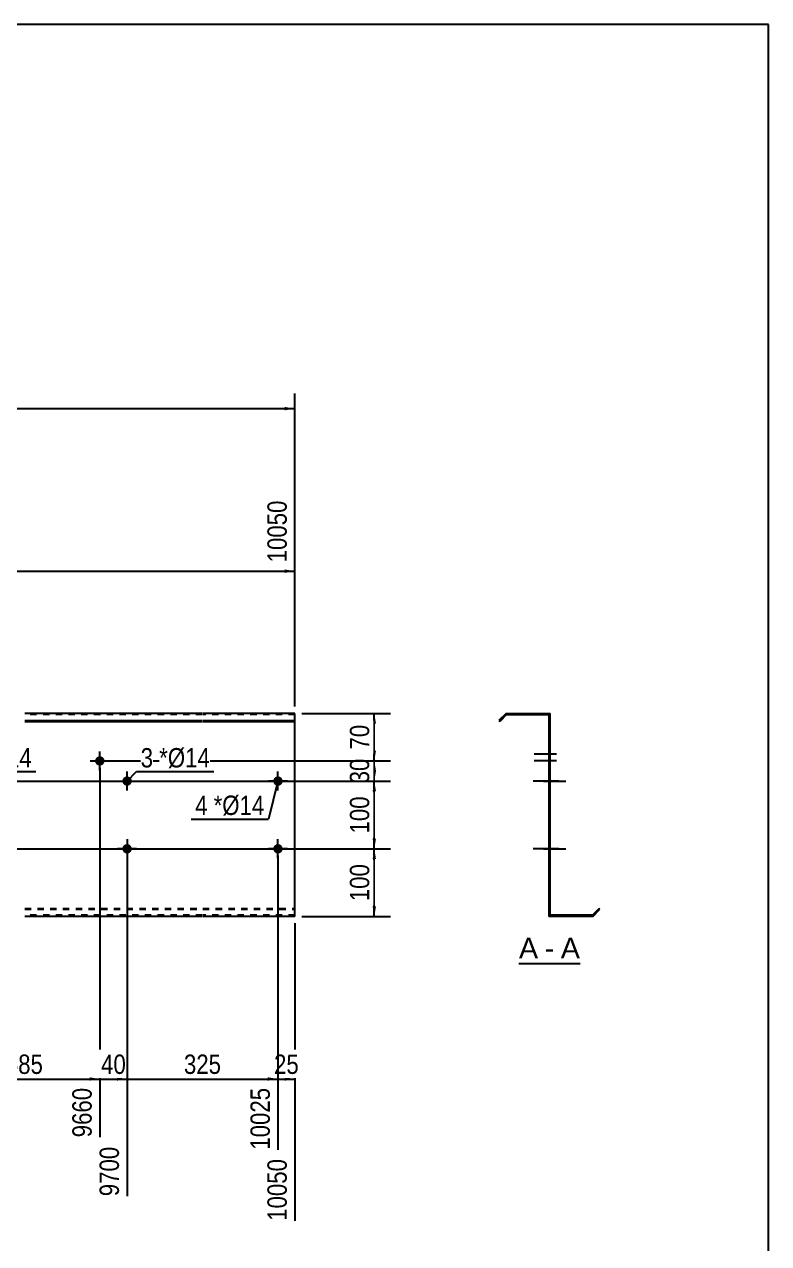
# Model space of a CAD drawing. Header units: millimetres. Extents: x -71 to 331, y -160 to 117.
# Drawn here: x 221.3 to 331.2, y -63.3 to 116.8 of the extents above; entities that cross this region are included whole.
import ezdxf

# ---------------------------------------------------------------- set-up
doc = ezdxf.new("R2010")
doc.units = ezdxf.units.MM
doc.linetypes.add('DXK_LINE_DOT1', pattern=[1.8814, 0.9407, -0.9407])
doc.styles.add('Arial', font='ARIAL.TTF', dxfattribs={"height": 0.2})
doc.styles.add('Arial Narrow', font='ARIALN.TTF', dxfattribs={"height": 0.2})

# ---------------------------------------------------------------- blocks, each defined once
blk = doc.blocks.new('Unknown-627191691-2144')
at = {"color": 5, "linetype": 'Continuous'}
for p, q in [((331.25, 116.75), (-68.75, 116.75)), ((331.25, -160.25), (331.25, 116.75))]:
    blk.add_line(p, q, dxfattribs=at)
blk = doc.blocks.new('Unknown-627191691-12 - 1243')
at = {"color": 7, "linetype": 'Continuous'}
blk.add_line((294.36, -21.95), (303.39, -21.95), dxfattribs=at)
at = {"color": 0, "linetype": 'Continuous'}
for points in [[(297.2, -21.2), (297.2, -18), (294.36, -18), (294.36, -21.2)], [(299.58, -21.2), (299.58, -18), (298.16, -18), (298.16, -21.2)], [(303.39, -21.2), (303.39, -18), (300.54, -18), (300.54, -21.2)]]:
    blk.add_wipeout(points, dxfattribs=at)
at = {"color": 96, "linetype": 'Continuous', "style": 'Arial'}
for s, p in [('A', (294.36, -21.2)), ('A', (300.54, -21.2)), ('-', (298.16, -21.2))]:
    blk.add_text(s, height=3.06, dxfattribs=at).set_placement(p)
blk = doc.blocks.new('Part-627191691-1218 - 1203')
at = {"color": 2, "linetype": 'Continuous'}
for p, q in [((247.58, 15), (221.36, 15)), ((261.27, 15), (247.68, 15)), ((261.27, 13.94), (261.27, 15)), ((221.36, 13.94), (247.58, 13.94)), ((221.36, 13.81), (247.58, 13.81)), ((247.68, 13.94), (261.27, 13.94)), ((247.68, 13.81), (261.27, 13.81)), ((261.27, -15), (261.27, 13.94)), ((247.58, -15), (221.36, -15)), ((261.27, -15), (247.68, -15))]:
    blk.add_line(p, q, dxfattribs=at)
at = {"color": 7, "linetype": 'DXK_LINE_DOT1'}
for p, q in [((247.58, 14.82), (221.36, 14.82)), ((261.27, 14.82), (247.68, 14.82)), ((221.36, -13.81), (247.58, -13.81)), ((221.36, -13.94), (247.58, -13.94)), ((247.68, -13.81), (261.27, -13.81)), ((247.68, -13.94), (261.27, -13.94)), ((247.58, -14.82), (221.36, -14.82)), ((261.27, -14.82), (247.68, -14.82))]:
    blk.add_line(p, q, dxfattribs=at)
blk = doc.blocks.new('Bolt-627191691-1224 - 1203')
at = {"linetype": 'Continuous'}
blk.add_hatch(color=3, dxfattribs=at).paths.add_polyline_path([(231.75, 7.97, -1), (233.15, 7.97, -1)])
at = {"color": 3, "linetype": 'Continuous'}
for p, q in [((232.45, 6.57), (232.45, 9.37)), ((231.05, 7.97), (233.85, 7.97))]:
    blk.add_line(p, q, dxfattribs=at)
blk = doc.blocks.new('Bolt-627191691-1230 - 1203')
at = {"linetype": 'Continuous'}
blk.add_hatch(color=3, dxfattribs=at).paths.add_polyline_path([(235.78, 5, -1), (237.18, 5, -1)])
at = {"color": 3, "linetype": 'Continuous'}
for p, q in [((236.48, 3.6), (236.48, 6.4)), ((235.08, 5), (237.88, 5))]:
    blk.add_line(p, q, dxfattribs=at)
blk = doc.blocks.new('Bolt-627191691-1231 - 1203')
at = {"linetype": 'Continuous'}
blk.add_hatch(color=3, dxfattribs=at).paths.add_polyline_path([(237.18, -5, -1), (235.78, -5, -1)])
at = {"color": 3, "linetype": 'Continuous'}
for p, q in [((236.48, -3.6), (236.48, -6.4)), ((237.88, -5), (235.08, -5))]:
    blk.add_line(p, q, dxfattribs=at)
blk = doc.blocks.new('Bolt-627191691-1232 - 1203')
at = {"linetype": 'Continuous'}
for points in [[(150.85, 5, -1), (152.25, 5, -1)], [(258.07, 5, -1), (259.47, 5, -1)]]:
    blk.add_hatch(color=3, dxfattribs=at).paths.add_polyline_path(points)
at = {"color": 3, "linetype": 'Continuous'}
for p, q in [((151.55, 3.6), (151.55, 6.4)), ((258.77, 3.6), (258.77, 6.4)), ((152.95, 5), (150.15, 5)), ((260.17, 5), (257.37, 5))]:
    blk.add_line(p, q, dxfattribs=at)
blk = doc.blocks.new('Bolt-627191691-1233 - 1203')
at = {"linetype": 'Continuous'}
for points in [[(150.85, -5, -1), (152.25, -5, -1)], [(258.07, -5, -1), (259.47, -5, -1)]]:
    blk.add_hatch(color=3, dxfattribs=at).paths.add_polyline_path(points)
at = {"color": 3, "linetype": 'Continuous'}
for p, q in [((151.55, -6.4), (151.55, -3.6)), ((258.77, -6.4), (258.77, -3.6)), ((152.95, -5), (150.15, -5)), ((260.17, -5), (257.37, -5))]:
    blk.add_line(p, q, dxfattribs=at)
blk = doc.blocks.new('Bolt-627191691-1248 - 1243')
at = {"linetype": 'Continuous'}
for points in [[(298.78, 5.7), (298.78, 4.3), (298.96, 4.3), (298.96, 5.7)], [(298.78, 5.7), (298.78, 4.3), (298.96, 4.3), (298.96, 5.7)], [(298.78, 5.7), (298.78, 4.3), (298.96, 4.3), (298.96, 5.7)], [(298.78, -4.3), (298.78, -5.7), (298.96, -5.7), (298.96, -4.3)], [(298.78, -4.3), (298.78, -5.7), (298.96, -5.7), (298.96, -4.3)], [(298.78, -4.3), (298.78, -5.7), (298.96, -5.7), (298.96, -4.3)]]:
    blk.add_hatch(color=3, dxfattribs=at).paths.add_polyline_path(points)
at = {"color": 3, "linetype": 'Continuous'}
for p, q in [((298.96, 5.7), (298.78, 5.7)), ((298.96, 5.7), (298.78, 5.7)), ((298.96, 5.7), (298.78, 5.7)), ((300.26, 5), (296.46, 5)), ((300.26, 5), (296.46, 5)), ((300.26, 5), (296.46, 5)), ((298.96, 4.3), (298.78, 4.3)), ((298.96, 4.3), (298.78, 4.3)), ((298.96, 4.3), (298.78, 4.3)), ((300.26, -5), (296.46, -5)), ((300.26, -5), (296.46, -5)), ((300.26, -5), (296.46, -5)), ((298.96, -4.3), (298.78, -4.3)), ((298.96, -4.3), (298.78, -4.3)), ((298.96, -4.3), (298.78, -4.3)), ((298.96, -5.7), (298.78, -5.7)), ((298.96, -5.7), (298.78, -5.7)), ((298.96, -5.7), (298.78, -5.7))]:
    blk.add_line(p, q, dxfattribs=at)
blk = doc.blocks.new('Bolt-627191691-1264 - 1243')
at = {"linetype": 'Continuous'}
blk.add_hatch(color=3, dxfattribs=at).paths.add_polyline_path([(298.78, -4.3), (298.78, -5.7), (298.96, -5.7), (298.96, -4.3)])
blk.add_hatch(color=3, dxfattribs=at).paths.add_polyline_path([(298.78, -4.3), (298.78, -5.7), (298.96, -5.7), (298.96, -4.3)])
at = {"color": 3, "linetype": 'Continuous'}
for p, q in [((297.98, -5), (301.28, -5)), ((297.98, -5), (301.28, -5)), ((298.78, -4.3), (298.96, -4.3)), ((298.78, -4.3), (298.96, -4.3)), ((298.78, -5.7), (298.96, -5.7)), ((298.78, -5.7), (298.96, -5.7))]:
    blk.add_line(p, q, dxfattribs=at)
blk = doc.blocks.new('Part-627191691-1245 - 1243')
at = {"color": 2, "linetype": 'Continuous'}
for p, q in [((292.46, 15), (291.4, 13.94)), ((292.54, 14.82), (291.53, 13.81)), ((292.46, 15), (298.96, 15)), ((292.54, 14.82), (298.78, 14.82)), ((298.78, 14.82), (298.78, -15)), ((298.96, -14.82), (298.96, 15)), ((291.4, 13.94), (291.53, 13.81)), ((305.21, -14.82), (306.21, -13.81)), ((305.28, -15), (306.34, -13.94)), ((306.34, -13.94), (306.21, -13.81)), ((305.28, -15), (298.78, -15)), ((305.21, -14.82), (298.96, -14.82))]:
    blk.add_line(p, q, dxfattribs=at)
blk = doc.blocks.new('Bolt-627191691-1246 - 1243')
at = {"linetype": 'Continuous'}
blk.add_hatch(color=3, dxfattribs=at).paths.add_polyline_path([(298.78, 9.67), (298.78, 8.27), (298.96, 8.27), (298.96, 9.67)])
at = {"color": 3, "linetype": 'Continuous'}
for p, q in [((298.96, 9.67), (298.78, 9.67)), ((299.91, 8.97), (296.61, 8.97)), ((298.96, 8.27), (298.78, 8.27))]:
    blk.add_line(p, q, dxfattribs=at)
blk = doc.blocks.new('Bolt-627191691-1247 - 1243')
at = {"linetype": 'Continuous'}
blk.add_hatch(color=3, dxfattribs=at).paths.add_polyline_path([(298.78, 9.67), (298.78, 8.27), (298.96, 8.27), (298.96, 9.67)])
at = {"color": 3, "linetype": 'Continuous'}
for p, q in [((298.96, 9.67), (298.78, 9.67)), ((299.91, 8.97), (296.61, 8.97)), ((298.96, 8.27), (298.78, 8.27))]:
    blk.add_line(p, q, dxfattribs=at)
blk = doc.blocks.new('Bolt-627191691-1249 - 1243')
at = {"linetype": 'Continuous'}
blk.add_hatch(color=3, dxfattribs=at).paths.add_polyline_path([(298.96, -5.7), (298.96, -4.3), (298.78, -4.3), (298.78, -5.7)])
at = {"color": 3, "linetype": 'Continuous'}
for p, q in [((298.96, -4.3), (298.78, -4.3)), ((299.76, -5), (298.78, -5)), ((298.96, -5.7), (298.78, -5.7))]:
    blk.add_line(p, q, dxfattribs=at)
blk = doc.blocks.new('Bolt-627191691-1250 - 1243')
at = {"linetype": 'Continuous'}
blk.add_hatch(color=3, dxfattribs=at).paths.add_polyline_path([(298.78, 8.67), (298.78, 7.27), (298.96, 7.27), (298.96, 8.67)])
at = {"color": 3, "linetype": 'Continuous'}
for p, q in [((299.91, 7.97), (296.61, 7.97)), ((298.96, 8.67), (298.78, 8.67)), ((298.96, 7.27), (298.78, 7.27))]:
    blk.add_line(p, q, dxfattribs=at)
blk = doc.blocks.new('Bolt-627191691-1251 - 1243')
at = {"linetype": 'Continuous'}
blk.add_hatch(color=3, dxfattribs=at).paths.add_polyline_path([(298.78, 8.67), (298.78, 7.27), (298.96, 7.27), (298.96, 8.67)])
at = {"color": 3, "linetype": 'Continuous'}
for p, q in [((299.91, 7.97), (296.61, 7.97)), ((298.96, 8.67), (298.78, 8.67)), ((298.96, 7.27), (298.78, 7.27))]:
    blk.add_line(p, q, dxfattribs=at)
blk = doc.blocks.new('Bolt-627191691-1252 - 1243')
at = {"linetype": 'Continuous'}
blk.add_hatch(color=3, dxfattribs=at).paths.add_polyline_path([(298.96, -5.7), (298.96, -4.3), (298.78, -4.3), (298.78, -5.7)])
at = {"color": 3, "linetype": 'Continuous'}
for p, q in [((298.96, -4.3), (298.78, -4.3)), ((299.76, -5), (298.78, -5)), ((298.96, -5.7), (298.78, -5.7))]:
    blk.add_line(p, q, dxfattribs=at)
blk = doc.blocks.new('Bolt-627191691-1253 - 1243')
at = {"linetype": 'Continuous'}
for points in [[(298.78, 5.7), (298.78, 4.3), (298.96, 4.3), (298.96, 5.7)], [(298.78, 5.7), (298.78, 4.3), (298.96, 4.3), (298.96, 5.7)], [(298.78, 5.7), (298.78, 4.3), (298.96, 4.3), (298.96, 5.7)], [(298.78, -4.3), (298.78, -5.7), (298.96, -5.7), (298.96, -4.3)], [(298.78, -4.3), (298.78, -5.7), (298.96, -5.7), (298.96, -4.3)], [(298.78, -4.3), (298.78, -5.7), (298.96, -5.7), (298.96, -4.3)]]:
    blk.add_hatch(color=3, dxfattribs=at).paths.add_polyline_path(points)
at = {"color": 3, "linetype": 'Continuous'}
for p, q in [((298.96, 5.7), (298.78, 5.7)), ((298.96, 5.7), (298.78, 5.7)), ((298.96, 5.7), (298.78, 5.7)), ((300.26, 5), (296.46, 5)), ((300.26, 5), (296.46, 5)), ((300.26, 5), (296.46, 5)), ((298.96, 4.3), (298.78, 4.3)), ((298.96, 4.3), (298.78, 4.3)), ((298.96, 4.3), (298.78, 4.3)), ((300.26, -5), (296.46, -5)), ((300.26, -5), (296.46, -5)), ((300.26, -5), (296.46, -5)), ((298.96, -4.3), (298.78, -4.3)), ((298.96, -4.3), (298.78, -4.3)), ((298.96, -4.3), (298.78, -4.3)), ((298.96, -5.7), (298.78, -5.7)), ((298.96, -5.7), (298.78, -5.7)), ((298.96, -5.7), (298.78, -5.7))]:
    blk.add_line(p, q, dxfattribs=at)
blk = doc.blocks.new('Bolt-627191691-1254 - 1243')
at = {"linetype": 'Continuous'}
for points in [[(298.96, 4.3), (298.96, 5.7), (298.78, 5.7), (298.78, 4.3)], [(298.96, -5.7), (298.96, -4.3), (298.78, -4.3), (298.78, -5.7)]]:
    blk.add_hatch(color=3, dxfattribs=at).paths.add_polyline_path(points)
at = {"color": 3, "linetype": 'Continuous'}
for p, q in [((298.96, 5.7), (298.78, 5.7)), ((298.96, 5), (296.78, 5)), ((298.96, 4.3), (298.78, 4.3)), ((298.96, -5), (296.78, -5)), ((298.96, -4.3), (298.78, -4.3)), ((298.96, -5.7), (298.78, -5.7))]:
    blk.add_line(p, q, dxfattribs=at)
blk = doc.blocks.new('Bolt-627191691-1255 - 1243')
at = {"linetype": 'Continuous'}
blk.add_hatch(color=3, dxfattribs=at).paths.add_polyline_path([(298.78, 5.7), (298.78, 4.3), (298.96, 4.3), (298.96, 5.7)])
at = {"color": 3, "linetype": 'Continuous'}
for p, q in [((298.96, 5.7), (298.78, 5.7)), ((299.91, 5), (296.61, 5)), ((298.96, 4.3), (298.78, 4.3))]:
    blk.add_line(p, q, dxfattribs=at)
blk = doc.blocks.new('Bolt-627191691-1256 - 1243')
at = {"linetype": 'Continuous'}
blk.add_hatch(color=3, dxfattribs=at).paths.add_polyline_path([(298.78, 5.7), (298.78, 4.3), (298.96, 4.3), (298.96, 5.7)])
at = {"color": 3, "linetype": 'Continuous'}
for p, q in [((298.96, 5.7), (298.78, 5.7)), ((299.91, 5), (296.61, 5)), ((298.96, 4.3), (298.78, 4.3))]:
    blk.add_line(p, q, dxfattribs=at)
blk = doc.blocks.new('Bolt-627191691-1257 - 1243')
at = {"linetype": 'Continuous'}
blk.add_hatch(color=3, dxfattribs=at).paths.add_polyline_path([(298.78, 5.7), (298.78, 4.3), (298.96, 4.3), (298.96, 5.7)])
at = {"color": 3, "linetype": 'Continuous'}
for p, q in [((298.96, 5.7), (298.78, 5.7)), ((299.91, 5), (296.61, 5)), ((298.96, 4.3), (298.78, 4.3))]:
    blk.add_line(p, q, dxfattribs=at)
blk = doc.blocks.new('Bolt-627191691-1258 - 1243')
at = {"linetype": 'Continuous'}
blk.add_hatch(color=3, dxfattribs=at).paths.add_polyline_path([(298.96, -5.7), (298.96, -4.3), (298.78, -4.3), (298.78, -5.7)])
at = {"color": 3, "linetype": 'Continuous'}
for p, q in [((298.96, -4.3), (298.78, -4.3)), ((299.76, -5), (298.78, -5)), ((298.96, -5.7), (298.78, -5.7))]:
    blk.add_line(p, q, dxfattribs=at)
blk = doc.blocks.new('Bolt-627191691-1259 - 1243')
at = {"linetype": 'Continuous'}
blk.add_hatch(color=3, dxfattribs=at).paths.add_polyline_path([(298.78, 5.7), (298.78, 4.3), (298.96, 4.3), (298.96, 5.7)])
blk.add_hatch(color=3, dxfattribs=at).paths.add_polyline_path([(298.78, 5.7), (298.78, 4.3), (298.96, 4.3), (298.96, 5.7)])
at = {"color": 3, "linetype": 'Continuous'}
for p, q in [((298.78, 5.7), (298.96, 5.7)), ((298.78, 5.7), (298.96, 5.7)), ((297.98, 5), (301.28, 5)), ((297.98, 5), (301.28, 5)), ((298.78, 4.3), (298.96, 4.3)), ((298.78, 4.3), (298.96, 4.3))]:
    blk.add_line(p, q, dxfattribs=at)
blk = doc.blocks.new('Bolt-627191691-1260 - 1243')
at = {"linetype": 'Continuous'}
blk.add_hatch(color=3, dxfattribs=at).paths.add_polyline_path([(298.78, -4.3), (298.78, -5.7), (298.96, -5.7), (298.96, -4.3)])
blk.add_hatch(color=3, dxfattribs=at).paths.add_polyline_path([(298.78, -4.3), (298.78, -5.7), (298.96, -5.7), (298.96, -4.3)])
at = {"color": 3, "linetype": 'Continuous'}
for p, q in [((297.98, -5), (301.28, -5)), ((297.98, -5), (301.28, -5)), ((298.78, -4.3), (298.96, -4.3)), ((298.78, -4.3), (298.96, -4.3)), ((298.78, -5.7), (298.96, -5.7)), ((298.78, -5.7), (298.96, -5.7))]:
    blk.add_line(p, q, dxfattribs=at)
blk = doc.blocks.new('Bolt-627191691-1261 - 1243')
at = {"linetype": 'Continuous'}
blk.add_hatch(color=3, dxfattribs=at).paths.add_polyline_path([(298.78, 5.7), (298.78, 4.3), (298.96, 4.3), (298.96, 5.7)])
at = {"color": 3, "linetype": 'Continuous'}
for p, q in [((298.96, 5.7), (298.78, 5.7)), ((299.91, 5), (296.61, 5)), ((298.96, 4.3), (298.78, 4.3))]:
    blk.add_line(p, q, dxfattribs=at)
blk = doc.blocks.new('Bolt-627191691-1262 - 1243')
at = {"linetype": 'Continuous'}
blk.add_hatch(color=3, dxfattribs=at).paths.add_polyline_path([(298.96, -5.7), (298.96, -4.3), (298.78, -4.3), (298.78, -5.7)])
at = {"color": 3, "linetype": 'Continuous'}
for p, q in [((298.96, -4.3), (298.78, -4.3)), ((299.76, -5), (298.78, -5)), ((298.96, -5.7), (298.78, -5.7))]:
    blk.add_line(p, q, dxfattribs=at)
blk = doc.blocks.new('Bolt-627191691-1263 - 1243')
at = {"linetype": 'Continuous'}
blk.add_hatch(color=3, dxfattribs=at).paths.add_polyline_path([(298.78, 5.7), (298.78, 4.3), (298.96, 4.3), (298.96, 5.7)])
blk.add_hatch(color=3, dxfattribs=at).paths.add_polyline_path([(298.78, 5.7), (298.78, 4.3), (298.96, 4.3), (298.96, 5.7)])
at = {"color": 3, "linetype": 'Continuous'}
for p, q in [((298.78, 5.7), (298.96, 5.7)), ((298.78, 5.7), (298.96, 5.7)), ((297.98, 5), (301.28, 5)), ((297.98, 5), (301.28, 5)), ((298.78, 4.3), (298.96, 4.3)), ((298.78, 4.3), (298.96, 4.3))]:
    blk.add_line(p, q, dxfattribs=at)
blk = doc.blocks.new('StraightDimension-627191691-1283 - 1203')
at = {"linetype": 'Continuous'}
blk.add_hatch(color=7, dxfattribs=at).paths.add_polyline_path([(230.95, -38.75), (232.45, -39), (230.95, -39.25)])
at = {"color": 7, "linetype": 'Continuous'}
for p, q in [((232.45, 6.97), (232.45, -47.61)), ((210.16, -6), (210.16, -47.61)), ((210.16, -39), (232.45, -39))]:
    blk.add_line(p, q, dxfattribs=at)
at = {"color": 0}
blk.add_wipeout([(224.65, -38.85), (224.65, -34.65), (217.97, -34.65), (217.97, -38.85)], dxfattribs=at)
at = {"color": 0, "linetype": 'Continuous'}
blk.add_wipeout([(231.85, -39.7), (227.65, -39.7), (227.65, -48.21), (231.85, -48.21)], dxfattribs=at)
at = {"color": 3, "style": 'Arial Narrow'}
blk.add_text('585', height=2.863, dxfattribs=at).set_placement((218.57, -38.25))
at = {"color": 3, "linetype": 'Continuous', "style": 'Arial Narrow'}
blk.add_text('9660', height=2.863, rotation=90.0002, dxfattribs=at).set_placement((231.25, -47.61))
blk = doc.blocks.new('StraightDimension-627191691-1406 - 1203')
at = {"linetype": 'Continuous'}
for points in [[(272.75, -6.5), (273, -5), (273.25, -6.5)], [(273.25, -13.5), (273, -15), (272.75, -13.5)]]:
    blk.add_hatch(color=7, dxfattribs=at).paths.add_polyline_path(points)
at = {"color": 7, "linetype": 'Continuous'}
for p, q in [((108.75, -5), (275.4, -5)), ((273, -15), (273, -5)), ((262.27, -15), (275.4, -15))]:
    blk.add_line(p, q, dxfattribs=at)
at = {"color": 0}
blk.add_wipeout([(272.85, -6.66), (268.65, -6.66), (268.65, -13.34), (272.85, -13.34)], dxfattribs=at)
at = {"color": 3, "style": 'Arial Narrow'}
blk.add_text('100', height=2.863, rotation=90.0002, dxfattribs=at).set_placement((272.25, -12.74))
blk = doc.blocks.new('StraightDimension-627191691-1282 - 1203')
at = {"linetype": 'Continuous'}
blk.add_hatch(color=7, dxfattribs=at).paths.add_polyline_path([(234.98, -38.75), (236.48, -39), (234.98, -39.25)])
at = {"color": 7, "linetype": 'Continuous'}
for p, q in [((232.45, 6.97), (232.45, -47.61)), ((236.48, -6), (236.48, -56.31)), ((232.45, -39), (236.48, -39))]:
    blk.add_line(p, q, dxfattribs=at)
at = {"color": 0}
blk.add_wipeout([(236.89, -38.85), (236.89, -34.65), (232.04, -34.65), (232.04, -38.85)], dxfattribs=at)
at = {"color": 0, "linetype": 'Continuous'}
blk.add_wipeout([(235.88, -48.4), (231.68, -48.4), (231.68, -56.91), (235.88, -56.91)], dxfattribs=at)
at = {"color": 3, "style": 'Arial Narrow'}
blk.add_text('40', height=2.863, dxfattribs=at).set_placement((232.64, -38.25))
at = {"color": 3, "linetype": 'Continuous', "style": 'Arial Narrow'}
blk.add_text('9700', height=2.863, rotation=90.0002, dxfattribs=at).set_placement((235.28, -56.31))
blk = doc.blocks.new('StraightDimension-627191691-1280 - 1203')
at = {"linetype": 'Continuous'}
blk.add_hatch(color=7, dxfattribs=at).paths.add_polyline_path([(259.77, -38.75), (261.27, -39), (259.77, -39.25)])
at = {"color": 7, "linetype": 'Continuous'}
for p, q in [((258.77, -6), (258.77, -49.44)), ((261.27, -16), (261.27, -59.94)), ((258.77, -39), (261.27, -39))]:
    blk.add_line(p, q, dxfattribs=at)
at = {"color": 0}
blk.add_wipeout([(262.45, -38.85), (262.45, -34.65), (257.59, -34.65), (257.59, -38.85)], dxfattribs=at)
at = {"color": 0, "linetype": 'Continuous'}
blk.add_wipeout([(260.67, -50.2), (256.47, -50.2), (256.47, -60.54), (260.67, -60.54)], dxfattribs=at)
at = {"color": 3, "style": 'Arial Narrow'}
blk.add_text('25', height=2.863, dxfattribs=at).set_placement((258.19, -38.25))
at = {"color": 3, "linetype": 'Continuous', "style": 'Arial Narrow'}
blk.add_text('10050', height=2.863, rotation=90.0002, dxfattribs=at).set_placement((260.07, -59.94))
blk = doc.blocks.new('StraightDimension-627191691-1404 - 1203')
at = {"linetype": 'Continuous'}
for points in [[(272.75, 6.47), (273, 7.97), (273.25, 6.47)], [(273.25, 6.5), (273, 5), (272.75, 6.5)]]:
    blk.add_hatch(color=7, dxfattribs=at).paths.add_polyline_path(points)
at = {"color": 7, "linetype": 'Continuous'}
for p, q in [((233.45, 7.97), (275.4, 7.97)), ((273, 5), (273, 7.97)), ((108.75, 5), (275.4, 5))]:
    blk.add_line(p, q, dxfattribs=at)
at = {"color": 0}
blk.add_wipeout([(272.85, 8.91), (268.65, 8.91), (268.65, 4.06), (272.85, 4.06)], dxfattribs=at)
at = {"color": 3, "style": 'Arial Narrow'}
blk.add_text('30', height=2.863, rotation=90.0002, dxfattribs=at).set_placement((272.25, 4.66))
blk = doc.blocks.new('StraightDimension-627191691-1281 - 1203')
at = {"linetype": 'Continuous'}
blk.add_hatch(color=7, dxfattribs=at).paths.add_polyline_path([(257.27, -38.75), (258.77, -39), (257.27, -39.25)])
at = {"color": 7, "linetype": 'Continuous'}
for p, q in [((236.48, -6), (236.48, -56.31)), ((258.77, -6), (258.77, -49.44)), ((236.48, -39), (258.77, -39))]:
    blk.add_line(p, q, dxfattribs=at)
at = {"color": 0}
blk.add_wipeout([(250.97, -38.85), (250.97, -34.65), (244.28, -34.65), (244.28, -38.85)], dxfattribs=at)
at = {"color": 0, "linetype": 'Continuous'}
blk.add_wipeout([(258.17, -39.7), (253.97, -39.7), (253.97, -50.04), (258.17, -50.04)], dxfattribs=at)
at = {"color": 3, "style": 'Arial Narrow'}
blk.add_text('325', height=2.863, dxfattribs=at).set_placement((244.88, -38.25))
at = {"color": 3, "linetype": 'Continuous', "style": 'Arial Narrow'}
blk.add_text('10025', height=2.863, rotation=90.0002, dxfattribs=at).set_placement((257.57, -49.44))
blk = doc.blocks.new('StraightDimension-627191691-1333 - 1203')
at = {"linetype": 'Continuous'}
blk.add_hatch(color=7, dxfattribs=at).paths.add_polyline_path([(259.77, 36.25), (261.27, 36), (259.77, 35.75)])
at = {"color": 7, "linetype": 'Continuous'}
for p, q in [((261.27, 16), (261.27, 46.44)), ((107.75, 6), (107.75, 44.61)), ((107.75, 36), (261.27, 36))]:
    blk.add_line(p, q, dxfattribs=at)
at = {"color": 0, "linetype": 'Continuous'}
blk.add_wipeout([(260.67, 47.04), (256.47, 47.04), (256.47, 36.7), (260.67, 36.7)], dxfattribs=at)
at = {"color": 0}
blk.add_wipeout([(188.77, 36.15), (188.77, 40.35), (180.26, 40.35), (180.26, 36.15)], dxfattribs=at)
at = {"color": 3, "linetype": 'Continuous', "style": 'Arial Narrow'}
blk.add_text('10050', height=2.863, rotation=90.0002, dxfattribs=at).set_placement((260.07, 37.3))
at = {"color": 3, "style": 'Arial Narrow'}
blk.add_text('8025', height=2.863, dxfattribs=at).set_placement((180.86, 36.75))
blk = doc.blocks.new('StraightDimension-627191691-1403 - 1203')
at = {"linetype": 'Continuous'}
for points in [[(272.75, 13.5), (273, 15), (273.25, 13.5)], [(273.25, 9.47), (273, 7.97), (272.75, 9.47)]]:
    blk.add_hatch(color=7, dxfattribs=at).paths.add_polyline_path(points)
at = {"color": 7, "linetype": 'Continuous'}
for p, q in [((262.27, 15), (275.4, 15)), ((273, 7.97), (273, 15)), ((233.45, 7.97), (275.4, 7.97))]:
    blk.add_line(p, q, dxfattribs=at)
at = {"color": 0}
blk.add_wipeout([(272.85, 13.91), (268.65, 13.91), (268.65, 9.06), (272.85, 9.06)], dxfattribs=at)
at = {"color": 3, "style": 'Arial Narrow'}
blk.add_text('70', height=2.863, rotation=90.0002, dxfattribs=at).set_placement((272.25, 9.66))
blk = doc.blocks.new('StraightDimension-627191691-1405 - 1203')
at = {"linetype": 'Continuous'}
for points in [[(272.75, 3.5), (273, 5), (273.25, 3.5)], [(273.25, -3.5), (273, -5), (272.75, -3.5)]]:
    blk.add_hatch(color=7, dxfattribs=at).paths.add_polyline_path(points)
at = {"color": 7, "linetype": 'Continuous'}
for p, q in [((108.75, 5), (275.4, 5)), ((273, -5), (273, 5)), ((108.75, -5), (275.4, -5))]:
    blk.add_line(p, q, dxfattribs=at)
at = {"color": 0}
blk.add_wipeout([(272.85, 3.34), (268.65, 3.34), (268.65, -3.34), (272.85, -3.34)], dxfattribs=at)
at = {"color": 3, "style": 'Arial Narrow'}
blk.add_text('100', height=2.863, rotation=90.0002, dxfattribs=at).set_placement((272.25, -2.74))
blk = doc.blocks.new('StraightDimension-627191691-1421 - 1203')
at = {"linetype": 'Continuous'}
blk.add_hatch(color=7, dxfattribs=at).paths.add_polyline_path([(259.77, 60.25), (261.27, 60), (259.77, 59.75)])
at = {"color": 7, "linetype": 'Continuous'}
for p, q in [((261.27, 16), (261.27, 62.25)), ((0, 60), (261.27, 60))]:
    blk.add_line(p, q, dxfattribs=at)
blk = doc.blocks.new('Mark-627191691-1472 - 1203')
at = {"color": 0}
blk.add_wipeout([(214, 7.01), (214, 10.01), (212.17, 10.01), (212.17, 7.01)], dxfattribs=at)
blk.add_wipeout([(214, 7.01), (214, 10.01), (212.17, 10.01), (212.17, 7.01)], dxfattribs=at)
at = {"color": 7, "linetype": 'Continuous'}
blk.add_line((210.16, 5), (211.57, 6.41), dxfattribs=at)
at = {"color": 3, "style": 'Arial Narrow'}
blk.add_text('6', height=2.86, dxfattribs=at).set_placement((212.17, 7.01))
at = {"color": 0}
blk.add_wipeout([(216.18, 7.01), (216.18, 10.01), (214.9, 10.01), (214.9, 7.01)], dxfattribs=at)
blk.add_wipeout([(216.18, 7.01), (216.18, 10.01), (214.9, 10.01), (214.9, 7.01)], dxfattribs=at)
blk.add_wipeout([(222.39, 7.01), (222.39, 10.01), (216.18, 10.01), (216.18, 7.01)], dxfattribs=at)
blk.add_wipeout([(222.39, 7.01), (222.39, 10.01), (216.18, 10.01), (216.18, 7.01)], dxfattribs=at)
at = {"color": 7, "linetype": 'Continuous'}
blk.add_line((211.57, 6.41), (222.99, 6.41), dxfattribs=at)
at = {"color": 3, "style": 'Arial Narrow'}
for s, height, p in [('*', 2.86, (214.9, 7.01)), ('Ø14', 2.863, (216.18, 7.01))]:
    blk.add_text(s, height=height, dxfattribs=at).set_placement(p)
blk = doc.blocks.new('MarkSet-627191691-1457 - 1203')
at = {"color": 0}
blk.add_wipeout([(240.32, 7.01), (240.32, 10.01), (238.49, 10.01), (238.49, 7.01)], dxfattribs=at)
blk.add_wipeout([(240.32, 7.01), (240.32, 10.01), (238.49, 10.01), (238.49, 7.01)], dxfattribs=at)
at = {"color": 7, "linetype": 'Continuous'}
blk.add_line((236.48, 5), (237.89, 6.41), dxfattribs=at)
at = {"color": 3, "style": 'Arial Narrow'}
blk.add_text('3', height=2.86, dxfattribs=at).set_placement((238.49, 7.01))
at = {"color": 0}
blk.add_wipeout([(242.5, 7.01), (242.5, 10.01), (241.22, 10.01), (241.22, 7.01)], dxfattribs=at)
blk.add_wipeout([(242.5, 7.01), (242.5, 10.01), (241.22, 10.01), (241.22, 7.01)], dxfattribs=at)
blk.add_wipeout([(248.71, 7.01), (248.71, 10.01), (242.5, 10.01), (242.5, 7.01)], dxfattribs=at)
blk.add_wipeout([(248.71, 7.01), (248.71, 10.01), (242.5, 10.01), (242.5, 7.01)], dxfattribs=at)
at = {"color": 7, "linetype": 'Continuous'}
blk.add_line((237.89, 6.41), (249.31, 6.41), dxfattribs=at)
at = {"color": 3, "style": 'Arial Narrow'}
for s, height, p in [('*', 2.86, (241.22, 7.01)), ('Ø14', 2.863, (242.5, 7.01))]:
    blk.add_text(s, height=height, dxfattribs=at).set_placement(p)
blk = doc.blocks.new('MarkSet-627191691-1463 - 1203')
at = {"color": 0}
blk.add_wipeout([(248.37, -0.01), (248.37, 2.99), (246.54, 2.99), (246.54, -0.01)], dxfattribs=at)
blk.add_wipeout([(248.37, -0.01), (248.37, 2.99), (246.54, 2.99), (246.54, -0.01)], dxfattribs=at)
at = {"color": 3, "style": 'Arial Narrow'}
blk.add_text('4', height=2.86, dxfattribs=at).set_placement((246.54, -0.01))
at = {"color": 0}
blk.add_wipeout([(250.54, -0.01), (250.54, 2.99), (249.27, 2.99), (249.27, -0.01)], dxfattribs=at)
blk.add_wipeout([(250.54, -0.01), (250.54, 2.99), (249.27, 2.99), (249.27, -0.01)], dxfattribs=at)
blk.add_wipeout([(256.76, -0.01), (256.76, 2.99), (250.54, 2.99), (250.54, -0.01)], dxfattribs=at)
blk.add_wipeout([(256.76, -0.01), (256.76, 2.99), (250.54, 2.99), (250.54, -0.01)], dxfattribs=at)
at = {"color": 7, "linetype": 'Continuous'}
for p in [(258.77, 5), (245.94, -0.61)]:
    blk.add_line(p, (257.36, -0.61), dxfattribs=at)
at = {"color": 3, "style": 'Arial Narrow'}
for s, height, p in [('*', 2.86, (249.27, -0.01)), ('Ø14', 2.863, (250.54, -0.01))]:
    blk.add_text(s, height=height, dxfattribs=at).set_placement(p)

msp = doc.modelspace()

# ---------------------------------------------------------------- block references
for name in ['Unknown-627191691-2144', 'Part-627191691-1218 - 1203', 'Part-627191691-1245 - 1243', 'Bolt-627191691-1224 - 1203', 'Bolt-627191691-1246 - 1243', 'Bolt-627191691-1247 - 1243', 'Bolt-627191691-1250 - 1243', 'Bolt-627191691-1251 - 1243', 'Bolt-627191691-1232 - 1203', 'Bolt-627191691-1230 - 1203', 'Bolt-627191691-1248 - 1243', 'Bolt-627191691-1253 - 1243', 'Bolt-627191691-1255 - 1243', 'Bolt-627191691-1256 - 1243', 'Bolt-627191691-1257 - 1243', 'Bolt-627191691-1261 - 1243', 'Bolt-627191691-1254 - 1243', 'Bolt-627191691-1259 - 1243', 'Bolt-627191691-1263 - 1243', 'Bolt-627191691-1233 - 1203', 'Bolt-627191691-1231 - 1203', 'Bolt-627191691-1264 - 1243', 'Bolt-627191691-1260 - 1243', 'Bolt-627191691-1249 - 1243', 'Bolt-627191691-1252 - 1243', 'Bolt-627191691-1258 - 1243', 'Bolt-627191691-1262 - 1243']:
    msp.add_blockref(name, (0, 0))

# ---------------------------------------------------------------- next in the draw order: block references
for name in ['StraightDimension-627191691-1283 - 1203', 'Unknown-627191691-12 - 1243']:
    msp.add_blockref(name, (0, 0))

# ---------------------------------------------------------------- next in the draw order: block references
msp.add_blockref('StraightDimension-627191691-1406 - 1203', (0, 0))

# ---------------------------------------------------------------- next in the draw order: block references
for name in ['StraightDimension-627191691-1282 - 1203', 'StraightDimension-627191691-1280 - 1203']:
    msp.add_blockref(name, (0, 0))

# ---------------------------------------------------------------- next in the draw order: block references
for name in ['StraightDimension-627191691-1404 - 1203', 'StraightDimension-627191691-1281 - 1203']:
    msp.add_blockref(name, (0, 0))

# ---------------------------------------------------------------- next in the draw order: block references
for name in ['StraightDimension-627191691-1333 - 1203', 'StraightDimension-627191691-1405 - 1203']:
    msp.add_blockref(name, (0, 0))

# ---------------------------------------------------------------- next in the draw order: block references
for name in ['StraightDimension-627191691-1421 - 1203', 'StraightDimension-627191691-1403 - 1203', 'Mark-627191691-1472 - 1203']:
    msp.add_blockref(name, (0, 0))

# ---------------------------------------------------------------- next in the draw order: block references
msp.add_blockref('MarkSet-627191691-1457 - 1203', (0, 0))

# ---------------------------------------------------------------- next in the draw order: block references
msp.add_blockref('MarkSet-627191691-1463 - 1203', (0, 0))

doc.saveas('drawing.dxf')
